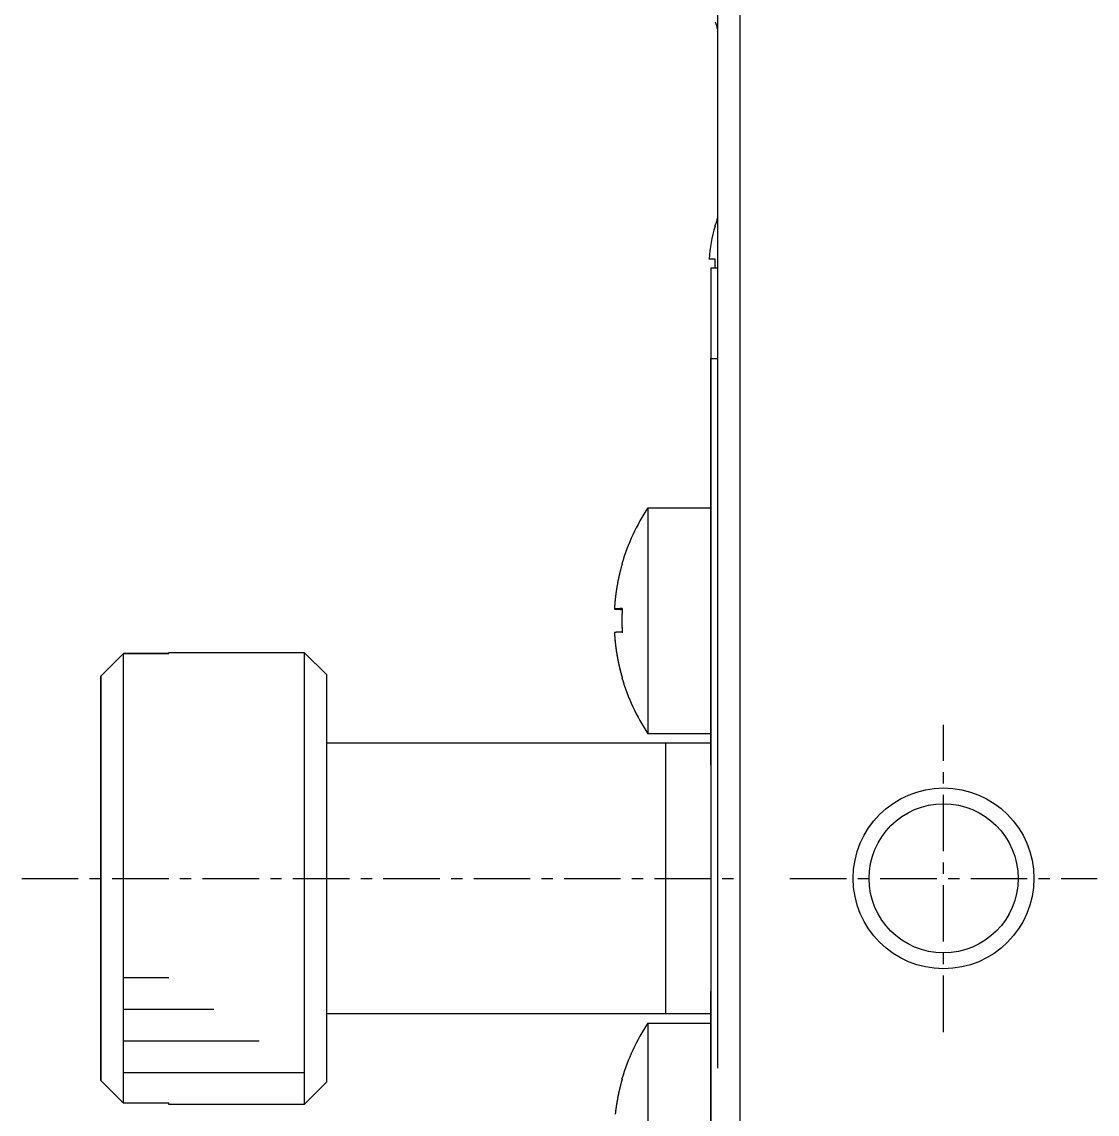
# Model space of a CAD drawing. Extents: x 417 to 593, y 60 to 280.
# Drawn here: x 421.46 to 445.26, y 229.6 to 253.77 of the extents above; entities that cross this region are included whole.
import ezdxf

# ---------------------------------------------------------------- set-up
doc = ezdxf.new("R2010")
doc.units = 0
doc.linetypes.add('CENTER', pattern=[2, 1.25, -0.25, 0.25, -0.25])
doc.layers.get('0').update_dxf_attribs({"linetype": 'CONTINUOUS'})
doc.layers.add('CENTER', color=1, linetype='CENTER')

# ---------------------------------------------------------------- blocks, each defined once
blk = doc.blocks.new('AID2928')
at = {"color": 3, "linetype": 'CONTINUOUS'}
for p, q in [((228.715, 225.221484), (228.715, 229.221484)), ((229.415, 226.221188), (229.415, 229.221484)), ((230.115, 227.220891), (230.115, 229.221484)), ((230.815, 228.220595), (230.815, 229.221484))]:
    blk.add_line(p, q, dxfattribs=at)
at = {"color": 7, "linetype": 'CONTINUOUS'}
blk.add_line((228.015, 225.221484), (228.015, 228.221484), dxfattribs=at)

msp = doc.modelspace()

# ---------------------------------------------------------------- linework, layer by layer
at = {"color": 7, "linetype": 'CONTINUOUS'}
for p, q in [((437.365, 205.319), (437.365, 264.319)), ((436.865, 263.819), (436.865, 241.819)), ((436.809, 249.247), (436.809, 249.269)), ((436.809, 249.247), (436.809, 249.269)), ((436.809, 248.519), (436.677, 248.519)), ((436.809, 248.319), (436.809, 248.519)), ((436.715, 248.319), (436.715, 246.319)), ((436.865, 248.319), (436.715, 248.319)), ((436.715, 248.319), (436.715, 248.119)), ((436.715, 247.792), (436.715, 246.319)), ((436.715, 246.319), (436.715, 223.319)), ((436.715, 243.019), (436.715, 246.319)), ((436.715, 243.669), (436.715, 245.319)), ((436.715, 243.669), (436.715, 245.319)), ((436.715, 243.669), (436.715, 237.819)), ((436.715, 237.324), (436.715, 243.669)), ((435.323, 243.019), (435.323, 238.019)), ((435.323, 243.019), (436.715, 243.019)), ((436.865, 241.819), (436.865, 239.219)), ((434.58, 240.78), (434.752, 240.78)), ((434.58, 240.777), (434.752, 240.777)), ((434.58, 240.257), (434.58, 240.257)), ((423.215, 239.291), (423.715, 239.794)), ((423.715, 239.793), (423.215, 239.29)), ((424.715, 239.794), (423.715, 239.794)), ((423.715, 229.843), (423.715, 239.793)), ((423.715, 239.793), (424.715, 239.793)), ((424.715, 239.819), (427.715, 239.819)), ((424.715, 239.793), (424.715, 239.819)), ((424.715, 239.794), (424.715, 239.819)), ((424.715, 239.793), (424.715, 239.794)), ((427.715, 239.819), (427.715, 229.819)), ((427.715, 239.819), (428.215, 239.319)), ((423.215, 239.291), (423.215, 239.29)), ((423.215, 230.346), (423.215, 239.29)), ((423.215, 239.29), (423.215, 230.346)), ((428.215, 230.319), (428.215, 239.319)), ((436.865, 239.219), (436.865, 230.619)), ((428.215, 237.819), (435.715, 237.819)), ((436.715, 238.019), (435.323, 238.019)), ((435.715, 231.819), (435.715, 237.819)), ((435.715, 231.819), (435.715, 237.819)), ((435.715, 237.819), (436.715, 237.819)), ((436.715, 237.819), (436.715, 238.019)), ((436.715, 225.969), (436.715, 232.313)), ((435.715, 231.819), (428.215, 231.819)), ((436.715, 231.819), (435.715, 231.819)), ((436.715, 231.819), (436.715, 225.969)), ((436.715, 231.619), (436.715, 231.819)), ((435.323, 231.619), (435.323, 226.619)), ((435.323, 231.619), (436.715, 231.619)), ((423.215, 230.346), (423.715, 229.843)), ((428.215, 230.319), (427.715, 229.819)), ((424.715, 229.843), (423.715, 229.843)), ((424.715, 229.819), (424.715, 229.844)), ((424.715, 229.819), (424.715, 229.843))]:
    msp.add_line(p, q, dxfattribs=at)
at = {"color": 9, "linetype": 'CONTINUOUS'}
msp.add_line((436.715, 246.319), (436.865, 246.319), dxfattribs=at)
at = {"color": 7, "linetype": 'CONTINUOUS'}
for points in [[(434.752, 241.779, 0), (434.75, 241.771, 0), (434.748, 241.763, 0), (434.745, 241.756, 0), (434.743, 241.748, 0), (434.741, 241.741, 0), (434.739, 241.733, 0), (434.737, 241.725, 0), (434.735, 241.718, 0), (434.733, 241.71, 0), (434.73, 241.702, 0), (434.728, 241.695, 0), (434.726, 241.687, 0), (434.724, 241.679, 0), (434.722, 241.672, 0), (434.72, 241.664, 0), (434.718, 241.656, 0), (434.716, 241.649, 0), (434.714, 241.641, 0), (434.712, 241.633, 0), (434.71, 241.626, 0), (434.708, 241.618, 0), (434.706, 241.61, 0), (434.704, 241.603, 0), (434.703, 241.595, 0), (434.701, 241.587, 0), (434.699, 241.579, 0), (434.697, 241.572, 0), (434.695, 241.564, 0), (434.693, 241.556, 0), (434.691, 241.549, 0), (434.69, 241.541, 0), (434.688, 241.533, 0), (434.686, 241.525, 0), (434.684, 241.518, 0), (434.683, 241.51, 0), (434.681, 241.502, 0), (434.679, 241.494, 0), (434.677, 241.487, 0), (434.676, 241.479, 0), (434.674, 241.471, 0), (434.672, 241.463, 0), (434.671, 241.456, 0), (434.669, 241.448, 0), (434.667, 241.44, 0), (434.666, 241.432, 0), (434.664, 241.425, 0), (434.663, 241.417, 0), (434.661, 241.409, 0), (434.659, 241.401, 0), (434.658, 241.394, 0), (434.656, 241.386, 0), (434.655, 241.378, 0), (434.653, 241.37, 0), (434.652, 241.362, 0), (434.65, 241.355, 0), (434.649, 241.347, 0), (434.647, 241.339, 0), (434.646, 241.331, 0), (434.645, 241.323, 0), (434.643, 241.316, 0), (434.642, 241.308, 0), (434.64, 241.3, 0), (434.639, 241.292, 0), (434.638, 241.284, 0), (434.636, 241.277, 0), (434.635, 241.269, 0), (434.634, 241.261, 0), (434.632, 241.253, 0), (434.631, 241.245, 0), (434.63, 241.237, 0), (434.629, 241.23, 0), (434.627, 241.222, 0), (434.626, 241.214, 0), (434.625, 241.206, 0), (434.624, 241.198, 0), (434.622, 241.19, 0), (434.621, 241.182, 0), (434.62, 241.175, 0), (434.619, 241.167, 0), (434.618, 241.159, 0), (434.617, 241.151, 0), (434.616, 241.143, 0), (434.614, 241.135, 0), (434.613, 241.128, 0), (434.612, 241.12, 0), (434.611, 241.112, 0), (434.61, 241.104, 0), (434.609, 241.096, 0), (434.608, 241.088, 0), (434.607, 241.08, 0), (434.606, 241.072, 0), (434.605, 241.065, 0), (434.604, 241.057, 0), (434.603, 241.049, 0), (434.602, 241.041, 0), (434.602, 241.033, 0), (434.601, 241.025, 0), (434.6, 241.017, 0), (434.599, 241.009, 0), (434.598, 241.002, 0), (434.597, 240.994, 0), (434.596, 240.986, 0), (434.596, 240.978, 0), (434.595, 240.97, 0), (434.594, 240.962, 0), (434.593, 240.954, 0), (434.592, 240.946, 0), (434.592, 240.938, 0), (434.591, 240.93, 0), (434.59, 240.923, 0), (434.589, 240.915, 0), (434.589, 240.907, 0), (434.588, 240.899, 0), (434.587, 240.891, 0), (434.587, 240.883, 0), (434.586, 240.875, 0), (434.586, 240.867, 0), (434.585, 240.859, 0), (434.584, 240.851, 0), (434.584, 240.843, 0), (434.583, 240.836, 0), (434.583, 240.828, 0), (434.582, 240.82, 0), (434.582, 240.812, 0), (434.581, 240.804, 0), (434.581, 240.796, 0), (434.58, 240.788, 0), (434.58, 240.78, 0)], [(434.752, 241.779, 0), (434.752, 241.779, 0), (434.752, 241.779, 0), (434.752, 241.779, 0), (434.752, 241.779, 0), (434.752, 241.779, 0), (434.751, 241.779, 0), (434.751, 241.779, 0), (434.751, 241.779, 0), (434.751, 241.779, 0), (434.751, 241.779, 0), (434.751, 241.779, 0), (434.751, 241.779, 0), (434.751, 241.779, 0), (434.751, 241.779, 0), (434.751, 241.779, 0), (434.75, 241.779, 0), (434.75, 241.779, 0), (434.75, 241.779, 0), (434.75, 241.779, 0), (434.75, 241.779, 0), (434.75, 241.779, 0), (434.75, 241.779, 0), (434.75, 241.78, 0), (434.75, 241.78, 0), (434.75, 241.78, 0), (434.75, 241.78, 0), (434.75, 241.78, 0), (434.749, 241.78, 0), (434.749, 241.78, 0), (434.749, 241.78, 0), (434.749, 241.78, 0), (434.749, 241.78, 0), (434.749, 241.78, 0), (434.749, 241.78, 0), (434.749, 241.78, 0), (434.749, 241.78, 0), (434.749, 241.78, 0), (434.749, 241.78, 0), (434.749, 241.78, 0), (434.749, 241.78, 0), (434.748, 241.78, 0), (434.748, 241.78, 0), (434.748, 241.78, 0), (434.748, 241.78, 0), (434.748, 241.78, 0), (434.748, 241.78, 0), (434.748, 241.78, 0), (434.748, 241.78, 0), (434.748, 241.78, 0), (434.748, 241.78, 0), (434.748, 241.78, 0), (434.748, 241.78, 0), (434.748, 241.78, 0), (434.748, 241.78, 0), (434.748, 241.78, 0), (434.747, 241.78, 0), (434.747, 241.78, 0), (434.747, 241.78, 0), (434.747, 241.78, 0), (434.747, 241.78, 0), (434.747, 241.78, 0), (434.747, 241.78, 0), (434.747, 241.78, 0), (434.747, 241.78, 0), (434.747, 241.78, 0), (434.747, 241.78, 0), (434.747, 241.78, 0), (434.747, 241.78, 0), (434.747, 241.78, 0), (434.747, 241.78, 0), (434.747, 241.78, 0), (434.747, 241.78, 0), (434.747, 241.78, 0), (434.747, 241.78, 0), (434.746, 241.78, 0), (434.746, 241.781, 0), (434.746, 241.781, 0), (434.746, 241.781, 0), (434.746, 241.781, 0), (434.746, 241.781, 0), (434.746, 241.781, 0), (434.746, 241.781, 0), (434.746, 241.781, 0), (434.746, 241.781, 0), (434.746, 241.781, 0), (434.746, 241.781, 0), (434.746, 241.781, 0), (434.746, 241.781, 0), (434.746, 241.781, 0), (434.746, 241.781, 0), (434.746, 241.781, 0), (434.746, 241.781, 0), (434.746, 241.781, 0), (434.746, 241.781, 0), (434.746, 241.781, 0), (434.746, 241.781, 0), (434.746, 241.781, 0), (434.746, 241.781, 0), (434.746, 241.781, 0), (434.746, 241.781, 0), (434.746, 241.781, 0), (434.746, 241.781, 0), (434.746, 241.781, 0), (434.746, 241.781, 0), (434.745, 241.781, 0), (434.745, 241.781, 0), (434.745, 241.781, 0), (434.745, 241.781, 0), (434.745, 241.781, 0), (434.745, 241.781, 0), (434.745, 241.781, 0), (434.745, 241.781, 0), (434.745, 241.781, 0), (434.745, 241.781, 0), (434.745, 241.781, 0), (434.745, 241.781, 0), (434.745, 241.781, 0), (434.745, 241.781, 0), (434.745, 241.781, 0), (434.745, 241.781, 0), (434.745, 241.781, 0), (434.745, 241.781, 0), (434.745, 241.78, 0), (434.745, 241.78, 0), (434.745, 241.78, 0), (434.745, 241.78, 0), (434.745, 241.78, 0), (434.745, 241.78, 0)], [(434.745, 241.78, 0), (434.745, 241.78, 0), (434.745, 241.78, 0), (434.745, 241.78, 0), (434.745, 241.78, 0), (434.745, 241.78, 0), (434.745, 241.78, 0), (434.745, 241.78, 0), (434.745, 241.78, 0), (434.745, 241.78, 0), (434.745, 241.78, 0), (434.745, 241.78, 0), (434.745, 241.78, 0), (434.745, 241.78, 0), (434.745, 241.78, 0), (434.745, 241.78, 0), (434.745, 241.78, 0), (434.745, 241.78, 0), (434.745, 241.78, 0), (434.745, 241.78, 0), (434.745, 241.78, 0), (434.745, 241.78, 0), (434.745, 241.78, 0), (434.745, 241.78, 0), (434.745, 241.78, 0), (434.745, 241.78, 0), (434.745, 241.78, 0), (434.745, 241.78, 0), (434.745, 241.78, 0), (434.745, 241.78, 0), (434.745, 241.78, 0), (434.746, 241.78, 0), (434.746, 241.78, 0), (434.746, 241.78, 0), (434.746, 241.78, 0), (434.746, 241.78, 0), (434.746, 241.78, 0), (434.746, 241.78, 0), (434.746, 241.78, 0), (434.746, 241.78, 0), (434.746, 241.78, 0), (434.746, 241.78, 0), (434.746, 241.78, 0), (434.746, 241.78, 0), (434.746, 241.78, 0), (434.746, 241.779, 0), (434.746, 241.779, 0), (434.746, 241.779, 0), (434.746, 241.779, 0), (434.746, 241.779, 0), (434.746, 241.779, 0), (434.746, 241.779, 0), (434.746, 241.779, 0), (434.746, 241.779, 0), (434.746, 241.779, 0), (434.746, 241.779, 0), (434.746, 241.779, 0), (434.746, 241.779, 0), (434.746, 241.779, 0), (434.747, 241.779, 0), (434.747, 241.779, 0), (434.747, 241.779, 0), (434.747, 241.779, 0), (434.747, 241.779, 0), (434.747, 241.779, 0), (434.747, 241.779, 0), (434.747, 241.779, 0), (434.747, 241.779, 0), (434.747, 241.779, 0), (434.747, 241.779, 0), (434.747, 241.779, 0), (434.747, 241.779, 0), (434.747, 241.778, 0), (434.747, 241.778, 0), (434.747, 241.778, 0), (434.747, 241.778, 0), (434.748, 241.778, 0), (434.748, 241.778, 0), (434.748, 241.778, 0), (434.748, 241.778, 0), (434.748, 241.778, 0), (434.748, 241.778, 0), (434.748, 241.778, 0), (434.748, 241.778, 0), (434.748, 241.778, 0), (434.748, 241.778, 0), (434.748, 241.778, 0), (434.748, 241.778, 0), (434.748, 241.778, 0), (434.748, 241.778, 0), (434.748, 241.778, 0), (434.749, 241.778, 0), (434.749, 241.778, 0), (434.749, 241.777, 0), (434.749, 241.777, 0), (434.749, 241.777, 0), (434.749, 241.777, 0), (434.749, 241.777, 0), (434.749, 241.777, 0), (434.749, 241.777, 0), (434.749, 241.777, 0), (434.749, 241.777, 0), (434.749, 241.777, 0), (434.75, 241.777, 0), (434.75, 241.777, 0), (434.75, 241.777, 0), (434.75, 241.777, 0), (434.75, 241.777, 0), (434.75, 241.777, 0), (434.75, 241.777, 0), (434.75, 241.777, 0), (434.75, 241.776, 0), (434.75, 241.776, 0), (434.75, 241.776, 0), (434.751, 241.776, 0), (434.751, 241.776, 0), (434.751, 241.776, 0), (434.751, 241.776, 0), (434.751, 241.776, 0), (434.751, 241.776, 0), (434.751, 241.776, 0), (434.751, 241.776, 0), (434.751, 241.776, 0), (434.752, 241.776, 0), (434.752, 241.776, 0), (434.752, 241.776, 0), (434.752, 241.776, 0), (434.752, 241.775, 0), (434.752, 241.775, 0)], [(434.752, 240.787, 0), (434.75, 240.787, 0), (434.748, 240.786, 0), (434.745, 240.786, 0), (434.743, 240.786, 0), (434.741, 240.786, 0), (434.739, 240.786, 0), (434.737, 240.786, 0), (434.735, 240.786, 0), (434.733, 240.786, 0), (434.73, 240.786, 0), (434.728, 240.786, 0), (434.726, 240.786, 0), (434.724, 240.786, 0), (434.722, 240.786, 0), (434.72, 240.786, 0), (434.718, 240.786, 0), (434.716, 240.786, 0), (434.714, 240.786, 0), (434.712, 240.786, 0), (434.71, 240.786, 0), (434.708, 240.786, 0), (434.706, 240.786, 0), (434.704, 240.785, 0), (434.703, 240.785, 0), (434.701, 240.785, 0), (434.699, 240.785, 0), (434.697, 240.785, 0), (434.695, 240.785, 0), (434.693, 240.785, 0), (434.691, 240.785, 0), (434.69, 240.785, 0), (434.688, 240.785, 0), (434.686, 240.785, 0), (434.684, 240.785, 0), (434.683, 240.785, 0), (434.681, 240.785, 0), (434.679, 240.785, 0), (434.677, 240.785, 0), (434.676, 240.785, 0), (434.674, 240.785, 0), (434.672, 240.785, 0), (434.671, 240.785, 0), (434.669, 240.784, 0), (434.667, 240.784, 0), (434.666, 240.784, 0), (434.664, 240.784, 0), (434.663, 240.784, 0), (434.661, 240.784, 0), (434.659, 240.784, 0), (434.658, 240.784, 0), (434.656, 240.784, 0), (434.655, 240.784, 0), (434.653, 240.784, 0), (434.652, 240.784, 0), (434.65, 240.784, 0), (434.649, 240.784, 0), (434.647, 240.784, 0), (434.646, 240.784, 0), (434.645, 240.784, 0), (434.643, 240.784, 0), (434.642, 240.784, 0), (434.64, 240.784, 0), (434.639, 240.783, 0), (434.638, 240.783, 0), (434.636, 240.783, 0), (434.635, 240.783, 0), (434.634, 240.783, 0), (434.632, 240.783, 0), (434.631, 240.783, 0), (434.63, 240.783, 0), (434.629, 240.783, 0), (434.627, 240.783, 0), (434.626, 240.783, 0), (434.625, 240.783, 0), (434.624, 240.783, 0), (434.622, 240.783, 0), (434.621, 240.783, 0), (434.62, 240.783, 0), (434.619, 240.783, 0), (434.618, 240.783, 0), (434.617, 240.783, 0), (434.616, 240.782, 0), (434.614, 240.782, 0), (434.613, 240.782, 0), (434.612, 240.782, 0), (434.611, 240.782, 0), (434.61, 240.782, 0), (434.609, 240.782, 0), (434.608, 240.782, 0), (434.607, 240.782, 0), (434.606, 240.782, 0), (434.605, 240.782, 0), (434.604, 240.782, 0), (434.603, 240.782, 0), (434.602, 240.782, 0), (434.602, 240.782, 0), (434.601, 240.782, 0), (434.6, 240.782, 0), (434.599, 240.782, 0), (434.598, 240.782, 0), (434.597, 240.782, 0), (434.596, 240.781, 0), (434.596, 240.781, 0), (434.595, 240.781, 0), (434.594, 240.781, 0), (434.593, 240.781, 0), (434.592, 240.781, 0), (434.592, 240.781, 0), (434.591, 240.781, 0), (434.59, 240.781, 0), (434.589, 240.781, 0), (434.589, 240.781, 0), (434.588, 240.781, 0), (434.587, 240.781, 0), (434.587, 240.781, 0), (434.586, 240.781, 0), (434.586, 240.781, 0), (434.585, 240.781, 0), (434.584, 240.781, 0), (434.584, 240.781, 0), (434.583, 240.781, 0), (434.583, 240.78, 0), (434.582, 240.78, 0), (434.582, 240.78, 0), (434.581, 240.78, 0), (434.581, 240.78, 0), (434.58, 240.78, 0), (434.58, 240.78, 0)], [(434.58, 240.777, 0), (434.58, 240.777, 0), (434.581, 240.777, 0), (434.581, 240.777, 0), (434.582, 240.777, 0), (434.582, 240.777, 0), (434.583, 240.777, 0), (434.583, 240.776, 0), (434.584, 240.776, 0), (434.584, 240.776, 0), (434.585, 240.776, 0), (434.586, 240.776, 0), (434.586, 240.776, 0), (434.587, 240.776, 0), (434.587, 240.776, 0), (434.588, 240.776, 0), (434.589, 240.776, 0), (434.589, 240.776, 0), (434.59, 240.776, 0), (434.591, 240.776, 0), (434.592, 240.776, 0), (434.592, 240.776, 0), (434.593, 240.776, 0), (434.594, 240.776, 0), (434.595, 240.776, 0), (434.596, 240.776, 0), (434.596, 240.775, 0), (434.597, 240.775, 0), (434.598, 240.775, 0), (434.599, 240.775, 0), (434.6, 240.775, 0), (434.601, 240.775, 0), (434.602, 240.775, 0), (434.602, 240.775, 0), (434.603, 240.775, 0), (434.604, 240.775, 0), (434.605, 240.775, 0), (434.606, 240.775, 0), (434.607, 240.775, 0), (434.608, 240.775, 0), (434.609, 240.775, 0), (434.61, 240.775, 0), (434.611, 240.775, 0), (434.612, 240.775, 0), (434.613, 240.775, 0), (434.614, 240.775, 0), (434.616, 240.774, 0), (434.617, 240.774, 0), (434.618, 240.774, 0), (434.619, 240.774, 0), (434.62, 240.774, 0), (434.621, 240.774, 0), (434.622, 240.774, 0), (434.624, 240.774, 0), (434.625, 240.774, 0), (434.626, 240.774, 0), (434.627, 240.774, 0), (434.629, 240.774, 0), (434.63, 240.774, 0), (434.631, 240.774, 0), (434.632, 240.774, 0), (434.634, 240.774, 0), (434.635, 240.774, 0), (434.636, 240.774, 0), (434.638, 240.774, 0), (434.639, 240.774, 0), (434.64, 240.773, 0), (434.642, 240.773, 0), (434.643, 240.773, 0), (434.645, 240.773, 0), (434.646, 240.773, 0), (434.647, 240.773, 0), (434.649, 240.773, 0), (434.65, 240.773, 0), (434.652, 240.773, 0), (434.653, 240.773, 0), (434.655, 240.773, 0), (434.656, 240.773, 0), (434.658, 240.773, 0), (434.659, 240.773, 0), (434.661, 240.773, 0), (434.663, 240.773, 0), (434.664, 240.773, 0), (434.666, 240.773, 0), (434.667, 240.773, 0), (434.669, 240.773, 0), (434.671, 240.772, 0), (434.672, 240.772, 0), (434.674, 240.772, 0), (434.676, 240.772, 0), (434.677, 240.772, 0), (434.679, 240.772, 0), (434.681, 240.772, 0), (434.683, 240.772, 0), (434.684, 240.772, 0), (434.686, 240.772, 0), (434.688, 240.772, 0), (434.69, 240.772, 0), (434.691, 240.772, 0), (434.693, 240.772, 0), (434.695, 240.772, 0), (434.697, 240.772, 0), (434.699, 240.772, 0), (434.701, 240.772, 0), (434.703, 240.772, 0), (434.704, 240.772, 0), (434.706, 240.771, 0), (434.708, 240.771, 0), (434.71, 240.771, 0), (434.712, 240.771, 0), (434.714, 240.771, 0), (434.716, 240.771, 0), (434.718, 240.771, 0), (434.72, 240.771, 0), (434.722, 240.771, 0), (434.724, 240.771, 0), (434.726, 240.771, 0), (434.728, 240.771, 0), (434.73, 240.771, 0), (434.733, 240.771, 0), (434.735, 240.771, 0), (434.737, 240.771, 0), (434.739, 240.771, 0), (434.741, 240.771, 0), (434.743, 240.771, 0), (434.745, 240.771, 0), (434.748, 240.77, 0), (434.75, 240.77, 0), (434.752, 240.77, 0)], [(434.752, 240.787, 0), (434.752, 240.783, 0), (434.752, 240.778, 0), (434.751, 240.774, 0), (434.751, 240.77, 0), (434.751, 240.766, 0), (434.751, 240.762, 0), (434.751, 240.758, 0), (434.75, 240.754, 0), (434.75, 240.75, 0), (434.75, 240.746, 0), (434.75, 240.742, 0), (434.75, 240.738, 0), (434.75, 240.734, 0), (434.749, 240.73, 0), (434.749, 240.726, 0), (434.749, 240.722, 0), (434.749, 240.718, 0), (434.749, 240.714, 0), (434.749, 240.709, 0), (434.748, 240.705, 0), (434.748, 240.701, 0), (434.748, 240.697, 0), (434.748, 240.693, 0), (434.748, 240.689, 0), (434.748, 240.685, 0), (434.748, 240.681, 0), (434.747, 240.677, 0), (434.747, 240.673, 0), (434.747, 240.669, 0), (434.747, 240.665, 0), (434.747, 240.661, 0), (434.747, 240.657, 0), (434.747, 240.653, 0), (434.747, 240.649, 0), (434.747, 240.644, 0), (434.747, 240.64, 0), (434.746, 240.636, 0), (434.746, 240.632, 0), (434.746, 240.628, 0), (434.746, 240.624, 0), (434.746, 240.62, 0), (434.746, 240.616, 0), (434.746, 240.612, 0), (434.746, 240.608, 0), (434.746, 240.604, 0), (434.746, 240.6, 0), (434.746, 240.596, 0), (434.746, 240.592, 0), (434.746, 240.588, 0), (434.746, 240.584, 0), (434.745, 240.579, 0), (434.745, 240.575, 0), (434.745, 240.571, 0), (434.745, 240.567, 0), (434.745, 240.563, 0), (434.745, 240.559, 0), (434.745, 240.555, 0), (434.745, 240.551, 0), (434.745, 240.547, 0), (434.745, 240.543, 0), (434.745, 240.539, 0), (434.745, 240.535, 0), (434.745, 240.531, 0), (434.745, 240.527, 0), (434.745, 240.523, 0), (434.745, 240.518, 0), (434.745, 240.514, 0), (434.745, 240.51, 0), (434.745, 240.506, 0), (434.745, 240.502, 0), (434.745, 240.498, 0), (434.745, 240.494, 0), (434.745, 240.49, 0), (434.745, 240.486, 0), (434.745, 240.482, 0), (434.745, 240.478, 0), (434.745, 240.474, 0), (434.746, 240.47, 0), (434.746, 240.466, 0), (434.746, 240.462, 0), (434.746, 240.458, 0), (434.746, 240.453, 0), (434.746, 240.449, 0), (434.746, 240.445, 0), (434.746, 240.441, 0), (434.746, 240.437, 0), (434.746, 240.433, 0), (434.746, 240.429, 0), (434.746, 240.425, 0), (434.746, 240.421, 0), (434.746, 240.417, 0), (434.747, 240.413, 0), (434.747, 240.409, 0), (434.747, 240.405, 0), (434.747, 240.401, 0), (434.747, 240.397, 0), (434.747, 240.392, 0), (434.747, 240.388, 0), (434.747, 240.384, 0), (434.747, 240.38, 0), (434.747, 240.376, 0), (434.748, 240.372, 0), (434.748, 240.368, 0), (434.748, 240.364, 0), (434.748, 240.36, 0), (434.748, 240.356, 0), (434.748, 240.352, 0), (434.748, 240.348, 0), (434.749, 240.344, 0), (434.749, 240.34, 0), (434.749, 240.336, 0), (434.749, 240.332, 0), (434.749, 240.327, 0), (434.749, 240.323, 0), (434.75, 240.319, 0), (434.75, 240.315, 0), (434.75, 240.311, 0), (434.75, 240.307, 0), (434.75, 240.303, 0), (434.75, 240.299, 0), (434.751, 240.295, 0), (434.751, 240.291, 0), (434.751, 240.287, 0), (434.751, 240.283, 0), (434.751, 240.279, 0), (434.752, 240.275, 0), (434.752, 240.271, 0), (434.752, 240.267, 0)], [(434.745, 240.518, 0), (434.745, 240.516, 0), (434.745, 240.514, 0), (434.745, 240.512, 0), (434.745, 240.51, 0), (434.745, 240.508, 0), (434.745, 240.506, 0), (434.745, 240.504, 0), (434.745, 240.502, 0), (434.745, 240.5, 0), (434.745, 240.498, 0), (434.745, 240.495, 0), (434.745, 240.493, 0), (434.745, 240.491, 0), (434.745, 240.489, 0), (434.745, 240.487, 0), (434.745, 240.485, 0), (434.745, 240.483, 0), (434.745, 240.481, 0), (434.745, 240.479, 0), (434.745, 240.477, 0), (434.745, 240.474, 0), (434.745, 240.472, 0), (434.745, 240.47, 0), (434.745, 240.468, 0), (434.745, 240.466, 0), (434.745, 240.464, 0), (434.745, 240.462, 0), (434.745, 240.46, 0), (434.745, 240.458, 0), (434.745, 240.456, 0), (434.746, 240.454, 0), (434.746, 240.451, 0), (434.746, 240.449, 0), (434.746, 240.447, 0), (434.746, 240.445, 0), (434.746, 240.443, 0), (434.746, 240.441, 0), (434.746, 240.439, 0), (434.746, 240.437, 0), (434.746, 240.435, 0), (434.746, 240.433, 0), (434.746, 240.43, 0), (434.746, 240.428, 0), (434.746, 240.426, 0), (434.746, 240.424, 0), (434.746, 240.422, 0), (434.746, 240.42, 0), (434.746, 240.418, 0), (434.746, 240.416, 0), (434.746, 240.414, 0), (434.746, 240.412, 0), (434.746, 240.41, 0), (434.746, 240.407, 0), (434.746, 240.405, 0), (434.746, 240.403, 0), (434.746, 240.401, 0), (434.746, 240.399, 0), (434.746, 240.397, 0), (434.747, 240.395, 0), (434.747, 240.393, 0), (434.747, 240.391, 0), (434.747, 240.389, 0), (434.747, 240.386, 0), (434.747, 240.384, 0), (434.747, 240.382, 0), (434.747, 240.38, 0), (434.747, 240.378, 0), (434.747, 240.376, 0), (434.747, 240.374, 0), (434.747, 240.372, 0), (434.747, 240.37, 0), (434.747, 240.368, 0), (434.747, 240.366, 0), (434.747, 240.363, 0), (434.747, 240.361, 0), (434.748, 240.359, 0), (434.748, 240.357, 0), (434.748, 240.355, 0), (434.748, 240.353, 0), (434.748, 240.351, 0), (434.748, 240.349, 0), (434.748, 240.347, 0), (434.748, 240.345, 0), (434.748, 240.342, 0), (434.748, 240.34, 0), (434.748, 240.338, 0), (434.748, 240.336, 0), (434.748, 240.334, 0), (434.748, 240.332, 0), (434.748, 240.33, 0), (434.749, 240.328, 0), (434.749, 240.326, 0), (434.749, 240.324, 0), (434.749, 240.322, 0), (434.749, 240.319, 0), (434.749, 240.317, 0), (434.749, 240.315, 0), (434.749, 240.313, 0), (434.749, 240.311, 0), (434.749, 240.309, 0), (434.749, 240.307, 0), (434.749, 240.305, 0), (434.75, 240.303, 0), (434.75, 240.301, 0), (434.75, 240.299, 0), (434.75, 240.296, 0), (434.75, 240.294, 0), (434.75, 240.292, 0), (434.75, 240.29, 0), (434.75, 240.288, 0), (434.75, 240.286, 0), (434.75, 240.284, 0), (434.75, 240.282, 0), (434.751, 240.28, 0), (434.751, 240.278, 0), (434.751, 240.276, 0), (434.751, 240.273, 0), (434.751, 240.271, 0), (434.751, 240.269, 0), (434.751, 240.267, 0), (434.751, 240.265, 0), (434.751, 240.263, 0), (434.752, 240.261, 0), (434.752, 240.259, 0), (434.752, 240.257, 0), (434.752, 240.255, 0), (434.752, 240.252, 0), (434.752, 240.25, 0)], [(434.752, 240.267, 0), (434.75, 240.267, 0), (434.748, 240.267, 0), (434.745, 240.266, 0), (434.743, 240.266, 0), (434.741, 240.266, 0), (434.739, 240.266, 0), (434.737, 240.266, 0), (434.735, 240.266, 0), (434.733, 240.266, 0), (434.73, 240.266, 0), (434.728, 240.266, 0), (434.726, 240.266, 0), (434.724, 240.266, 0), (434.722, 240.266, 0), (434.72, 240.266, 0), (434.718, 240.266, 0), (434.716, 240.266, 0), (434.714, 240.266, 0), (434.712, 240.266, 0), (434.71, 240.266, 0), (434.708, 240.266, 0), (434.706, 240.266, 0), (434.704, 240.265, 0), (434.703, 240.265, 0), (434.701, 240.265, 0), (434.699, 240.265, 0), (434.697, 240.265, 0), (434.695, 240.265, 0), (434.693, 240.265, 0), (434.691, 240.265, 0), (434.69, 240.265, 0), (434.688, 240.265, 0), (434.686, 240.265, 0), (434.684, 240.265, 0), (434.683, 240.265, 0), (434.681, 240.265, 0), (434.679, 240.265, 0), (434.677, 240.265, 0), (434.676, 240.265, 0), (434.674, 240.265, 0), (434.672, 240.265, 0), (434.671, 240.265, 0), (434.669, 240.264, 0), (434.667, 240.264, 0), (434.666, 240.264, 0), (434.664, 240.264, 0), (434.663, 240.264, 0), (434.661, 240.264, 0), (434.659, 240.264, 0), (434.658, 240.264, 0), (434.656, 240.264, 0), (434.655, 240.264, 0), (434.653, 240.264, 0), (434.652, 240.264, 0), (434.65, 240.264, 0), (434.649, 240.264, 0), (434.647, 240.264, 0), (434.646, 240.264, 0), (434.645, 240.264, 0), (434.643, 240.264, 0), (434.642, 240.264, 0), (434.64, 240.264, 0), (434.639, 240.263, 0), (434.638, 240.263, 0), (434.636, 240.263, 0), (434.635, 240.263, 0), (434.634, 240.263, 0), (434.632, 240.263, 0), (434.631, 240.263, 0), (434.63, 240.263, 0), (434.629, 240.263, 0), (434.627, 240.263, 0), (434.626, 240.263, 0), (434.625, 240.263, 0), (434.624, 240.263, 0), (434.622, 240.263, 0), (434.621, 240.263, 0), (434.62, 240.263, 0), (434.619, 240.263, 0), (434.618, 240.263, 0), (434.617, 240.263, 0), (434.616, 240.263, 0), (434.614, 240.262, 0), (434.613, 240.262, 0), (434.612, 240.262, 0), (434.611, 240.262, 0), (434.61, 240.262, 0), (434.609, 240.262, 0), (434.608, 240.262, 0), (434.607, 240.262, 0), (434.606, 240.262, 0), (434.605, 240.262, 0), (434.604, 240.262, 0), (434.603, 240.262, 0), (434.602, 240.262, 0), (434.602, 240.262, 0), (434.601, 240.262, 0), (434.6, 240.262, 0), (434.599, 240.262, 0), (434.598, 240.262, 0), (434.597, 240.262, 0), (434.596, 240.261, 0), (434.596, 240.261, 0), (434.595, 240.261, 0), (434.594, 240.261, 0), (434.593, 240.261, 0), (434.592, 240.261, 0), (434.592, 240.261, 0), (434.591, 240.261, 0), (434.59, 240.261, 0), (434.589, 240.261, 0), (434.589, 240.261, 0), (434.588, 240.261, 0), (434.587, 240.261, 0), (434.587, 240.261, 0), (434.586, 240.261, 0), (434.586, 240.261, 0), (434.585, 240.261, 0), (434.584, 240.261, 0), (434.584, 240.261, 0), (434.583, 240.261, 0), (434.583, 240.26, 0), (434.582, 240.26, 0), (434.582, 240.26, 0), (434.581, 240.26, 0), (434.581, 240.26, 0), (434.58, 240.26, 0), (434.58, 240.26, 0)], [(434.58, 240.26, 0), (434.58, 240.252, 0), (434.581, 240.244, 0), (434.581, 240.236, 0), (434.582, 240.228, 0), (434.582, 240.221, 0), (434.583, 240.213, 0), (434.583, 240.205, 0), (434.584, 240.197, 0), (434.584, 240.189, 0), (434.585, 240.181, 0), (434.586, 240.173, 0), (434.586, 240.165, 0), (434.587, 240.157, 0), (434.587, 240.149, 0), (434.588, 240.141, 0), (434.589, 240.134, 0), (434.589, 240.126, 0), (434.59, 240.118, 0), (434.591, 240.11, 0), (434.592, 240.102, 0), (434.592, 240.094, 0), (434.593, 240.086, 0), (434.594, 240.078, 0), (434.595, 240.07, 0), (434.596, 240.062, 0), (434.596, 240.055, 0), (434.597, 240.047, 0), (434.598, 240.039, 0), (434.599, 240.031, 0), (434.6, 240.023, 0), (434.601, 240.015, 0), (434.602, 240.007, 0), (434.602, 239.999, 0), (434.603, 239.992, 0), (434.604, 239.984, 0), (434.605, 239.976, 0), (434.606, 239.968, 0), (434.607, 239.96, 0), (434.608, 239.952, 0), (434.609, 239.944, 0), (434.61, 239.936, 0), (434.611, 239.929, 0), (434.612, 239.921, 0), (434.613, 239.913, 0), (434.614, 239.905, 0), (434.616, 239.897, 0), (434.617, 239.889, 0), (434.618, 239.881, 0), (434.619, 239.874, 0), (434.62, 239.866, 0), (434.621, 239.858, 0), (434.622, 239.85, 0), (434.624, 239.842, 0), (434.625, 239.834, 0), (434.626, 239.826, 0), (434.627, 239.819, 0), (434.629, 239.811, 0), (434.63, 239.803, 0), (434.631, 239.795, 0), (434.632, 239.787, 0), (434.634, 239.779, 0), (434.635, 239.772, 0), (434.636, 239.764, 0), (434.638, 239.756, 0), (434.639, 239.748, 0), (434.64, 239.74, 0), (434.642, 239.733, 0), (434.643, 239.725, 0), (434.645, 239.717, 0), (434.646, 239.709, 0), (434.647, 239.701, 0), (434.649, 239.694, 0), (434.65, 239.686, 0), (434.652, 239.678, 0), (434.653, 239.67, 0), (434.655, 239.662, 0), (434.656, 239.655, 0), (434.658, 239.647, 0), (434.659, 239.639, 0), (434.661, 239.631, 0), (434.663, 239.623, 0), (434.664, 239.616, 0), (434.666, 239.608, 0), (434.667, 239.6, 0), (434.669, 239.592, 0), (434.671, 239.585, 0), (434.672, 239.577, 0), (434.674, 239.569, 0), (434.676, 239.561, 0), (434.677, 239.554, 0), (434.679, 239.546, 0), (434.681, 239.538, 0), (434.683, 239.53, 0), (434.684, 239.523, 0), (434.686, 239.515, 0), (434.688, 239.507, 0), (434.69, 239.499, 0), (434.691, 239.492, 0), (434.693, 239.484, 0), (434.695, 239.476, 0), (434.697, 239.469, 0), (434.699, 239.461, 0), (434.701, 239.453, 0), (434.703, 239.445, 0), (434.704, 239.438, 0), (434.706, 239.43, 0), (434.708, 239.422, 0), (434.71, 239.415, 0), (434.712, 239.407, 0), (434.714, 239.399, 0), (434.716, 239.392, 0), (434.718, 239.384, 0), (434.72, 239.376, 0), (434.722, 239.369, 0), (434.724, 239.361, 0), (434.726, 239.353, 0), (434.728, 239.346, 0), (434.73, 239.338, 0), (434.733, 239.33, 0), (434.735, 239.323, 0), (434.737, 239.315, 0), (434.739, 239.307, 0), (434.741, 239.3, 0), (434.743, 239.292, 0), (434.745, 239.284, 0), (434.748, 239.277, 0), (434.75, 239.269, 0), (434.752, 239.262, 0)], [(434.58, 240.257, 0), (434.58, 240.249, 0), (434.581, 240.241, 0), (434.581, 240.233, 0), (434.582, 240.225, 0), (434.582, 240.217, 0), (434.583, 240.209, 0), (434.583, 240.201, 0), (434.584, 240.193, 0), (434.584, 240.186, 0), (434.585, 240.178, 0), (434.586, 240.17, 0), (434.586, 240.162, 0), (434.587, 240.154, 0), (434.587, 240.146, 0), (434.588, 240.138, 0), (434.589, 240.13, 0), (434.589, 240.122, 0), (434.59, 240.114, 0), (434.591, 240.107, 0), (434.592, 240.099, 0), (434.592, 240.091, 0), (434.593, 240.083, 0), (434.594, 240.075, 0), (434.595, 240.067, 0), (434.596, 240.059, 0), (434.596, 240.051, 0), (434.597, 240.043, 0), (434.598, 240.035, 0), (434.599, 240.028, 0), (434.6, 240.02, 0), (434.601, 240.012, 0), (434.602, 240.004, 0), (434.602, 239.996, 0), (434.603, 239.988, 0), (434.604, 239.98, 0), (434.605, 239.972, 0), (434.606, 239.965, 0), (434.607, 239.957, 0), (434.608, 239.949, 0), (434.609, 239.941, 0), (434.61, 239.933, 0), (434.611, 239.925, 0), (434.612, 239.917, 0), (434.613, 239.909, 0), (434.614, 239.902, 0), (434.616, 239.894, 0), (434.617, 239.886, 0), (434.618, 239.878, 0), (434.619, 239.87, 0), (434.62, 239.862, 0), (434.621, 239.854, 0), (434.622, 239.847, 0), (434.624, 239.839, 0), (434.625, 239.831, 0), (434.626, 239.823, 0), (434.627, 239.815, 0), (434.629, 239.807, 0), (434.63, 239.8, 0), (434.631, 239.792, 0), (434.632, 239.784, 0), (434.634, 239.776, 0), (434.635, 239.768, 0), (434.636, 239.76, 0), (434.638, 239.753, 0), (434.639, 239.745, 0), (434.64, 239.737, 0), (434.642, 239.729, 0), (434.643, 239.721, 0), (434.645, 239.714, 0), (434.646, 239.706, 0), (434.647, 239.698, 0), (434.649, 239.69, 0), (434.65, 239.682, 0), (434.652, 239.675, 0), (434.653, 239.667, 0), (434.655, 239.659, 0), (434.656, 239.651, 0), (434.658, 239.643, 0), (434.659, 239.636, 0), (434.661, 239.628, 0), (434.663, 239.62, 0), (434.664, 239.612, 0), (434.666, 239.605, 0), (434.667, 239.597, 0), (434.669, 239.589, 0), (434.671, 239.581, 0), (434.672, 239.574, 0), (434.674, 239.566, 0), (434.676, 239.558, 0), (434.677, 239.55, 0), (434.679, 239.543, 0), (434.681, 239.535, 0), (434.683, 239.527, 0), (434.684, 239.519, 0), (434.686, 239.512, 0), (434.688, 239.504, 0), (434.69, 239.496, 0), (434.691, 239.488, 0), (434.693, 239.481, 0), (434.695, 239.473, 0), (434.697, 239.465, 0), (434.699, 239.458, 0), (434.701, 239.45, 0), (434.703, 239.442, 0), (434.704, 239.434, 0), (434.706, 239.427, 0), (434.708, 239.419, 0), (434.71, 239.411, 0), (434.712, 239.404, 0), (434.714, 239.396, 0), (434.716, 239.388, 0), (434.718, 239.381, 0), (434.72, 239.373, 0), (434.722, 239.365, 0), (434.724, 239.358, 0), (434.726, 239.35, 0), (434.728, 239.342, 0), (434.73, 239.335, 0), (434.733, 239.327, 0), (434.735, 239.319, 0), (434.737, 239.312, 0), (434.739, 239.304, 0), (434.741, 239.296, 0), (434.743, 239.289, 0), (434.745, 239.281, 0), (434.748, 239.273, 0), (434.75, 239.266, 0), (434.752, 239.258, 0)], [(434.752, 239.262, 0), (434.752, 239.262, 0), (434.752, 239.261, 0), (434.752, 239.261, 0), (434.752, 239.261, 0), (434.752, 239.261, 0), (434.751, 239.261, 0), (434.751, 239.261, 0), (434.751, 239.261, 0), (434.751, 239.261, 0), (434.751, 239.261, 0), (434.751, 239.261, 0), (434.751, 239.261, 0), (434.751, 239.261, 0), (434.751, 239.261, 0), (434.75, 239.261, 0), (434.75, 239.261, 0), (434.75, 239.261, 0), (434.75, 239.26, 0), (434.75, 239.26, 0), (434.75, 239.26, 0), (434.75, 239.26, 0), (434.75, 239.26, 0), (434.75, 239.26, 0), (434.75, 239.26, 0), (434.75, 239.26, 0), (434.749, 239.26, 0), (434.749, 239.26, 0), (434.749, 239.26, 0), (434.749, 239.26, 0), (434.749, 239.26, 0), (434.749, 239.26, 0), (434.749, 239.26, 0), (434.749, 239.26, 0), (434.749, 239.26, 0), (434.749, 239.26, 0), (434.749, 239.259, 0), (434.749, 239.259, 0), (434.748, 239.259, 0), (434.748, 239.259, 0), (434.748, 239.259, 0), (434.748, 239.259, 0), (434.748, 239.259, 0), (434.748, 239.259, 0), (434.748, 239.259, 0), (434.748, 239.259, 0), (434.748, 239.259, 0), (434.748, 239.259, 0), (434.748, 239.259, 0), (434.748, 239.259, 0), (434.748, 239.259, 0), (434.748, 239.259, 0), (434.748, 239.259, 0), (434.747, 239.259, 0), (434.747, 239.259, 0), (434.747, 239.259, 0), (434.747, 239.259, 0), (434.747, 239.258, 0), (434.747, 239.258, 0), (434.747, 239.258, 0), (434.747, 239.258, 0), (434.747, 239.258, 0), (434.747, 239.258, 0), (434.747, 239.258, 0), (434.747, 239.258, 0), (434.747, 239.258, 0), (434.747, 239.258, 0), (434.747, 239.258, 0), (434.747, 239.258, 0), (434.747, 239.258, 0), (434.746, 239.258, 0), (434.746, 239.258, 0), (434.746, 239.258, 0), (434.746, 239.258, 0), (434.746, 239.258, 0), (434.746, 239.258, 0), (434.746, 239.258, 0), (434.746, 239.258, 0), (434.746, 239.258, 0), (434.746, 239.258, 0), (434.746, 239.258, 0), (434.746, 239.258, 0), (434.746, 239.258, 0), (434.746, 239.258, 0), (434.746, 239.257, 0), (434.746, 239.257, 0), (434.746, 239.257, 0), (434.746, 239.257, 0), (434.746, 239.257, 0), (434.746, 239.257, 0), (434.746, 239.257, 0), (434.746, 239.257, 0), (434.746, 239.257, 0), (434.746, 239.257, 0), (434.746, 239.257, 0), (434.746, 239.257, 0), (434.746, 239.257, 0), (434.746, 239.257, 0), (434.745, 239.257, 0), (434.745, 239.257, 0), (434.745, 239.257, 0), (434.745, 239.257, 0), (434.745, 239.257, 0), (434.745, 239.257, 0), (434.745, 239.257, 0), (434.745, 239.257, 0), (434.745, 239.257, 0), (434.745, 239.257, 0), (434.745, 239.257, 0), (434.745, 239.257, 0), (434.745, 239.257, 0), (434.745, 239.257, 0), (434.745, 239.257, 0), (434.745, 239.257, 0), (434.745, 239.257, 0), (434.745, 239.257, 0), (434.745, 239.257, 0), (434.745, 239.257, 0), (434.745, 239.257, 0), (434.745, 239.257, 0), (434.745, 239.257, 0), (434.745, 239.257, 0), (434.745, 239.257, 0), (434.745, 239.257, 0), (434.745, 239.257, 0), (434.745, 239.257, 0), (434.745, 239.257, 0), (434.745, 239.257, 0), (434.745, 239.257, 0)], [(434.752, 230.379, 0), (434.75, 230.371, 0), (434.748, 230.363, 0), (434.745, 230.356, 0), (434.743, 230.348, 0), (434.741, 230.341, 0), (434.739, 230.333, 0), (434.737, 230.325, 0), (434.735, 230.318, 0), (434.733, 230.31, 0), (434.73, 230.302, 0), (434.728, 230.295, 0), (434.726, 230.287, 0), (434.724, 230.279, 0), (434.722, 230.272, 0), (434.72, 230.264, 0), (434.718, 230.256, 0), (434.716, 230.249, 0), (434.714, 230.241, 0), (434.712, 230.233, 0), (434.71, 230.226, 0), (434.708, 230.218, 0), (434.706, 230.21, 0), (434.704, 230.203, 0), (434.703, 230.195, 0), (434.701, 230.187, 0), (434.699, 230.179, 0), (434.697, 230.172, 0), (434.695, 230.164, 0), (434.693, 230.156, 0), (434.691, 230.149, 0), (434.69, 230.141, 0), (434.688, 230.133, 0), (434.686, 230.125, 0), (434.684, 230.118, 0), (434.683, 230.11, 0), (434.681, 230.102, 0), (434.679, 230.094, 0), (434.677, 230.087, 0), (434.676, 230.079, 0), (434.674, 230.071, 0), (434.672, 230.063, 0), (434.671, 230.056, 0), (434.669, 230.048, 0), (434.667, 230.04, 0), (434.666, 230.032, 0), (434.664, 230.025, 0), (434.663, 230.017, 0), (434.661, 230.009, 0), (434.659, 230.001, 0), (434.658, 229.994, 0), (434.656, 229.986, 0), (434.655, 229.978, 0), (434.653, 229.97, 0), (434.652, 229.962, 0), (434.65, 229.955, 0), (434.649, 229.947, 0), (434.647, 229.939, 0), (434.646, 229.931, 0), (434.645, 229.923, 0), (434.643, 229.916, 0), (434.642, 229.908, 0), (434.64, 229.9, 0), (434.639, 229.892, 0), (434.638, 229.884, 0), (434.636, 229.877, 0), (434.635, 229.869, 0), (434.634, 229.861, 0), (434.632, 229.853, 0), (434.631, 229.845, 0), (434.63, 229.837, 0), (434.629, 229.83, 0), (434.627, 229.822, 0), (434.626, 229.814, 0), (434.625, 229.806, 0), (434.624, 229.798, 0), (434.622, 229.79, 0), (434.621, 229.782, 0), (434.62, 229.775, 0), (434.619, 229.767, 0), (434.618, 229.759, 0), (434.617, 229.751, 0), (434.616, 229.743, 0), (434.614, 229.735, 0), (434.613, 229.728, 0), (434.612, 229.72, 0), (434.611, 229.712, 0), (434.61, 229.704, 0), (434.609, 229.696, 0), (434.608, 229.688, 0), (434.607, 229.68, 0), (434.606, 229.672, 0), (434.605, 229.665, 0), (434.604, 229.657, 0), (434.603, 229.649, 0), (434.602, 229.641, 0), (434.602, 229.633, 0), (434.601, 229.625, 0), (434.6, 229.617, 0), (434.599, 229.609, 0), (434.598, 229.602, 0)], [(434.752, 230.379, 0), (434.752, 230.379, 0), (434.752, 230.379, 0), (434.752, 230.379, 0), (434.752, 230.379, 0), (434.752, 230.379, 0), (434.751, 230.379, 0), (434.751, 230.379, 0), (434.751, 230.379, 0), (434.751, 230.379, 0), (434.751, 230.379, 0), (434.751, 230.379, 0), (434.751, 230.379, 0), (434.751, 230.379, 0), (434.751, 230.379, 0), (434.751, 230.379, 0), (434.75, 230.379, 0), (434.75, 230.379, 0), (434.75, 230.379, 0), (434.75, 230.379, 0), (434.75, 230.379, 0), (434.75, 230.379, 0), (434.75, 230.379, 0), (434.75, 230.38, 0), (434.75, 230.38, 0), (434.75, 230.38, 0), (434.75, 230.38, 0), (434.75, 230.38, 0), (434.749, 230.38, 0), (434.749, 230.38, 0), (434.749, 230.38, 0), (434.749, 230.38, 0), (434.749, 230.38, 0), (434.749, 230.38, 0), (434.749, 230.38, 0), (434.749, 230.38, 0), (434.749, 230.38, 0), (434.749, 230.38, 0), (434.749, 230.38, 0), (434.749, 230.38, 0), (434.749, 230.38, 0), (434.748, 230.38, 0), (434.748, 230.38, 0), (434.748, 230.38, 0), (434.748, 230.38, 0), (434.748, 230.38, 0), (434.748, 230.38, 0), (434.748, 230.38, 0), (434.748, 230.38, 0), (434.748, 230.38, 0), (434.748, 230.38, 0), (434.748, 230.38, 0), (434.748, 230.38, 0), (434.748, 230.38, 0), (434.748, 230.38, 0), (434.748, 230.38, 0), (434.747, 230.38, 0), (434.747, 230.38, 0), (434.747, 230.38, 0), (434.747, 230.38, 0), (434.747, 230.38, 0), (434.747, 230.38, 0), (434.747, 230.38, 0), (434.747, 230.38, 0), (434.747, 230.38, 0), (434.747, 230.38, 0), (434.747, 230.38, 0), (434.747, 230.38, 0), (434.747, 230.38, 0), (434.747, 230.38, 0), (434.747, 230.38, 0), (434.747, 230.38, 0), (434.747, 230.38, 0), (434.747, 230.38, 0), (434.747, 230.38, 0), (434.746, 230.38, 0), (434.746, 230.381, 0), (434.746, 230.381, 0), (434.746, 230.381, 0), (434.746, 230.381, 0), (434.746, 230.381, 0), (434.746, 230.381, 0), (434.746, 230.381, 0), (434.746, 230.381, 0), (434.746, 230.381, 0), (434.746, 230.381, 0), (434.746, 230.381, 0), (434.746, 230.381, 0), (434.746, 230.381, 0), (434.746, 230.381, 0), (434.746, 230.381, 0), (434.746, 230.381, 0), (434.746, 230.381, 0), (434.746, 230.381, 0), (434.746, 230.381, 0), (434.746, 230.381, 0), (434.746, 230.381, 0), (434.746, 230.381, 0), (434.746, 230.381, 0), (434.746, 230.381, 0), (434.746, 230.381, 0), (434.746, 230.381, 0), (434.746, 230.381, 0), (434.746, 230.381, 0), (434.746, 230.381, 0), (434.745, 230.381, 0), (434.745, 230.381, 0), (434.745, 230.381, 0), (434.745, 230.381, 0), (434.745, 230.381, 0), (434.745, 230.381, 0), (434.745, 230.381, 0), (434.745, 230.381, 0), (434.745, 230.381, 0), (434.745, 230.381, 0), (434.745, 230.381, 0), (434.745, 230.381, 0), (434.745, 230.381, 0), (434.745, 230.381, 0), (434.745, 230.381, 0), (434.745, 230.381, 0), (434.745, 230.381, 0), (434.745, 230.381, 0), (434.745, 230.38, 0), (434.745, 230.38, 0), (434.745, 230.38, 0), (434.745, 230.38, 0), (434.745, 230.38, 0), (434.745, 230.38, 0)], [(434.745, 230.38, 0), (434.745, 230.38, 0), (434.745, 230.38, 0), (434.745, 230.38, 0), (434.745, 230.38, 0), (434.745, 230.38, 0), (434.745, 230.38, 0), (434.745, 230.38, 0), (434.745, 230.38, 0), (434.745, 230.38, 0), (434.745, 230.38, 0), (434.745, 230.38, 0), (434.745, 230.38, 0), (434.745, 230.38, 0), (434.745, 230.38, 0), (434.745, 230.38, 0), (434.745, 230.38, 0), (434.745, 230.38, 0), (434.745, 230.38, 0), (434.745, 230.38, 0), (434.745, 230.38, 0), (434.745, 230.38, 0), (434.745, 230.38, 0), (434.745, 230.38, 0), (434.745, 230.38, 0), (434.745, 230.38, 0), (434.745, 230.38, 0), (434.745, 230.38, 0), (434.745, 230.38, 0), (434.745, 230.38, 0), (434.745, 230.38, 0), (434.746, 230.38, 0), (434.746, 230.38, 0), (434.746, 230.38, 0), (434.746, 230.38, 0), (434.746, 230.38, 0), (434.746, 230.38, 0), (434.746, 230.38, 0), (434.746, 230.38, 0), (434.746, 230.38, 0), (434.746, 230.38, 0), (434.746, 230.38, 0), (434.746, 230.38, 0), (434.746, 230.38, 0), (434.746, 230.38, 0), (434.746, 230.379, 0), (434.746, 230.379, 0), (434.746, 230.379, 0), (434.746, 230.379, 0), (434.746, 230.379, 0), (434.746, 230.379, 0), (434.746, 230.379, 0), (434.746, 230.379, 0), (434.746, 230.379, 0), (434.746, 230.379, 0), (434.746, 230.379, 0), (434.746, 230.379, 0), (434.746, 230.379, 0), (434.746, 230.379, 0), (434.747, 230.379, 0), (434.747, 230.379, 0), (434.747, 230.379, 0), (434.747, 230.379, 0), (434.747, 230.379, 0), (434.747, 230.379, 0), (434.747, 230.379, 0), (434.747, 230.379, 0), (434.747, 230.379, 0), (434.747, 230.379, 0), (434.747, 230.379, 0), (434.747, 230.379, 0), (434.747, 230.379, 0), (434.747, 230.378, 0), (434.747, 230.378, 0), (434.747, 230.378, 0), (434.747, 230.378, 0), (434.748, 230.378, 0), (434.748, 230.378, 0), (434.748, 230.378, 0), (434.748, 230.378, 0), (434.748, 230.378, 0), (434.748, 230.378, 0), (434.748, 230.378, 0), (434.748, 230.378, 0), (434.748, 230.378, 0), (434.748, 230.378, 0), (434.748, 230.378, 0), (434.748, 230.378, 0), (434.748, 230.378, 0), (434.748, 230.378, 0), (434.748, 230.378, 0), (434.749, 230.378, 0), (434.749, 230.378, 0), (434.749, 230.377, 0), (434.749, 230.377, 0), (434.749, 230.377, 0), (434.749, 230.377, 0), (434.749, 230.377, 0), (434.749, 230.377, 0), (434.749, 230.377, 0), (434.749, 230.377, 0), (434.749, 230.377, 0), (434.749, 230.377, 0), (434.75, 230.377, 0), (434.75, 230.377, 0), (434.75, 230.377, 0), (434.75, 230.377, 0), (434.75, 230.377, 0), (434.75, 230.377, 0), (434.75, 230.377, 0), (434.75, 230.377, 0), (434.75, 230.376, 0), (434.75, 230.376, 0), (434.75, 230.376, 0), (434.751, 230.376, 0), (434.751, 230.376, 0), (434.751, 230.376, 0), (434.751, 230.376, 0), (434.751, 230.376, 0), (434.751, 230.376, 0), (434.751, 230.376, 0), (434.751, 230.376, 0), (434.751, 230.376, 0), (434.752, 230.376, 0), (434.752, 230.376, 0), (434.752, 230.376, 0), (434.752, 230.376, 0), (434.752, 230.375, 0), (434.752, 230.375, 0)]]:
    msp.add_polyline3d(points, dxfattribs=at)
at = {"color": 3, "linetype": 'CONTINUOUS'}
msp.add_circle((441.865, 234.819), 2, dxfattribs=at)
at = {"color": 7, "linetype": 'CONTINUOUS'}
msp.add_circle((441.865, 234.819), 1.65, dxfattribs=at)
for centre, radius, start, end in [((439.865, 254.719), 3.2, 197.27, 200.3641), ((439.865, 248.319), 3.2, 159.6359, 162.73), ((439.865, 248.319), 3.194, 163.0947, 176.4096), ((439.065, 240.519), 4.5, 146.251, 163.7139), ((439.065, 240.519), 4.5, 196.2861, 213.749), ((439.065, 229.119), 4.5, 146.251, 163.7139)]:
    msp.add_arc(centre, radius, start, end, dxfattribs=at)
at = {"layer": 'CENTER', "color": 1, "linetype": 'CENTER'}
for p, q in [((441.865, 231.419), (441.865, 238.219)), ((421.465, 234.819), (437.465, 234.819)), ((438.465, 234.819), (445.265, 234.819))]:
    msp.add_line(p, q, dxfattribs=at)

# ---------------------------------------------------------------- block references
at = {"rotation": 90}
msp.add_blockref('AID2928', (652.936, 1.804), dxfattribs=at)

doc.saveas('drawing.dxf')
